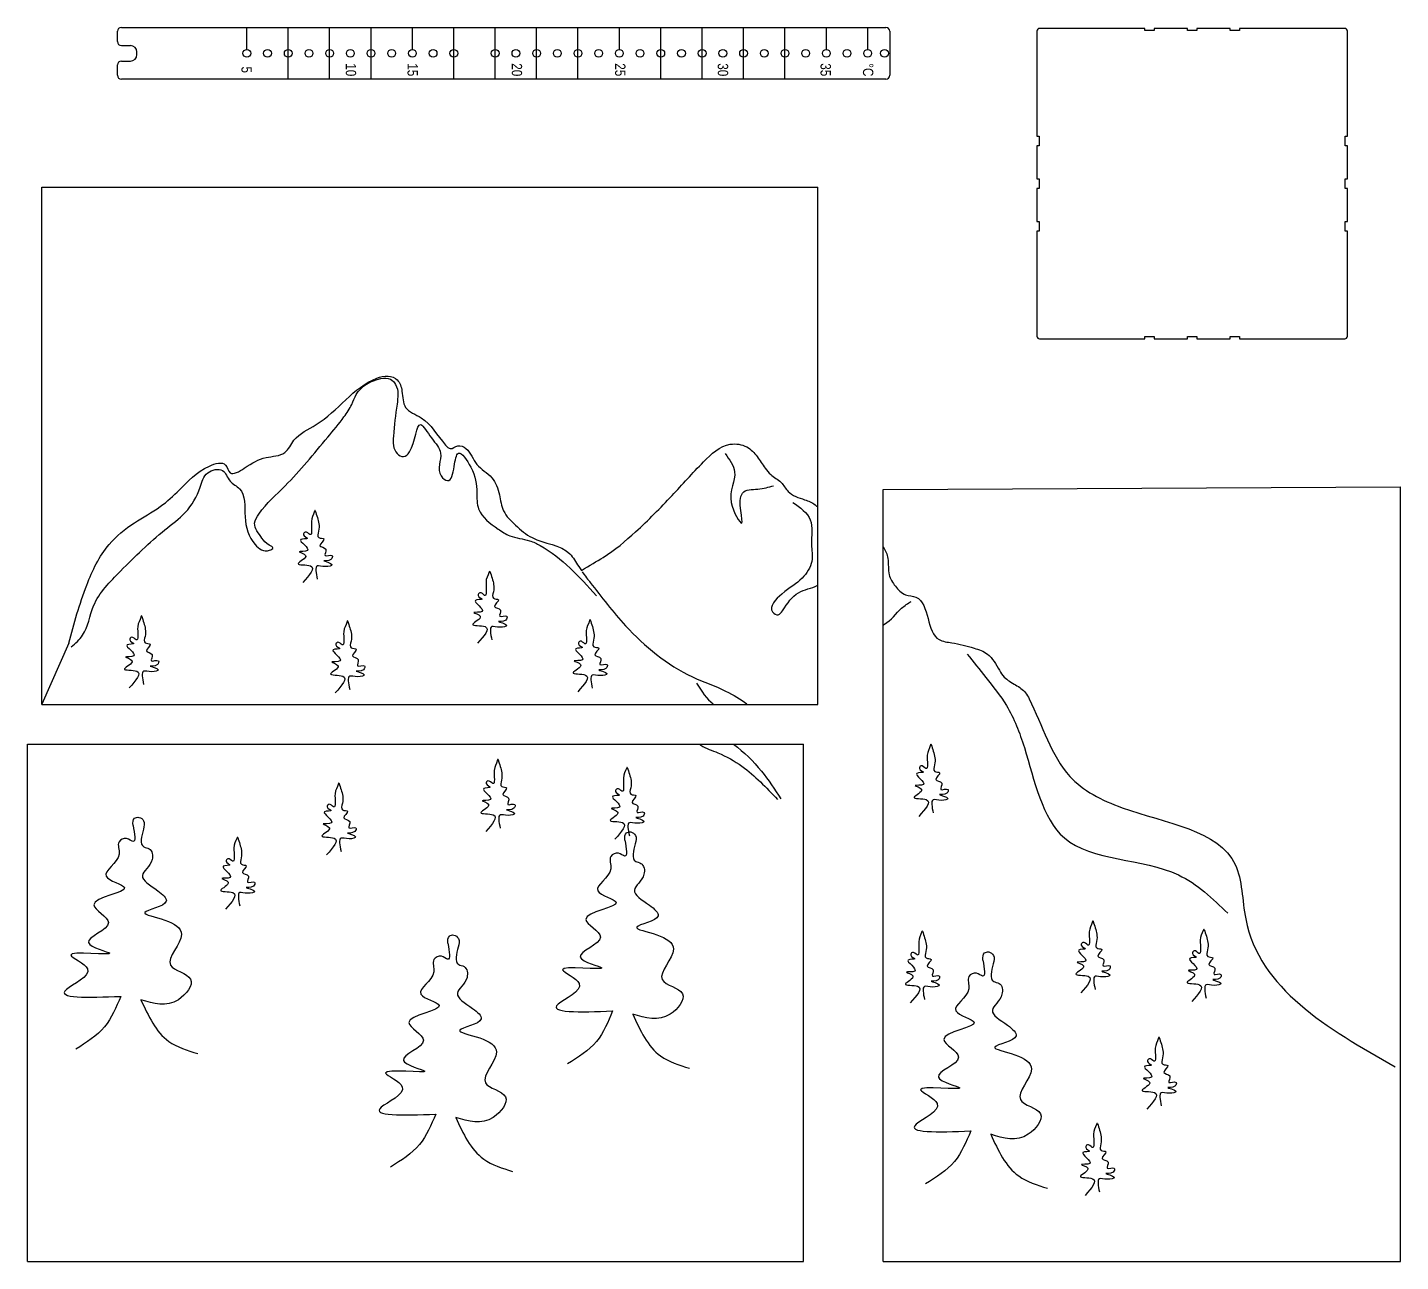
# Model space of a CAD drawing. Header units: millimetres. Extents: x -646 to 1801, y -729 to 225.
# Drawn here: x -646 to 416, y -729 to 225 of the extents above; entities that cross this region are included whole.
import ezdxf

# ---------------------------------------------------------------- set-up
doc = ezdxf.new("R2010")
doc.units = ezdxf.units.MM
doc.header["$LTSCALE"] = 65.395
doc.layers.get('0').update_dxf_attribs({"linetype": 'CONTINUOUS'})
doc.styles.get("Standard").update_dxf_attribs({"font": 'txt', "width": 0.85})

msp = doc.modelspace()

# ---------------------------------------------------------------- linework, layer by layer
for p, q in [((-573.4, 225.2), (17.6, 225.2)), ((-476.4, 208.2), (-476.4, 225.2)), ((-444.4, 185.2), (-444.4, 225.2)), ((-412.4, 185.2), (-412.4, 225.2)), ((-380.4, 185.2), (-380.4, 225.2)), ((-348.4, 208.2), (-348.4, 225.2)), ((-316.4, 185.2), (-316.4, 225.2)), ((-284.4, 185.2), (-284.4, 225.2)), ((-252.4, 185.2), (-252.4, 225.2)), ((-220.4, 185.2), (-220.4, 225.2)), ((-188.4, 208.2), (-188.4, 225.2)), ((-156.4, 185.2), (-156.4, 225.2)), ((-124.4, 185.2), (-124.4, 225.2)), ((-92.4, 185.2), (-92.4, 225.2)), ((-60.4, 185.2), (-60.4, 225.2)), ((-28.4, 208.2), (-28.4, 225.2)), ((3.6, 208.2), (3.6, 225.2)), ((217.7, 224.4), (136.4, 224.4)), ((217.7, 222.7), (217.7, 224.4)), ((250.7, 224.4), (225.1, 224.4)), ((225.1, 224.4), (225.1, 222.7)), ((250.7, 222.7), (250.7, 224.4)), ((283.7, 224.4), (258.1, 224.4)), ((258.1, 224.4), (258.1, 222.7)), ((283.7, 222.7), (283.7, 224.4)), ((372.4, 224.4), (291.1, 224.4)), ((291.1, 224.4), (291.1, 222.7)), ((-576.4, 214.2), (-576.4, 222.2)), ((20.6, 222.2), (20.6, 188.2)), ((134.4, 222.4), (134.4, 141.1)), ((225.1, 222.7), (217.7, 222.7)), ((258.1, 222.7), (250.7, 222.7)), ((291.1, 222.7), (283.7, 222.7)), ((374.4, 141.1), (374.4, 222.4)), ((-573.4, 211.2), (-566.4, 211.2)), ((-561.4, 204.2), (-561.4, 206.2)), ((-576.4, 188.2), (-576.4, 196.2)), ((-573.4, 199.2), (-566.4, 199.2)), ((17.6, 185.2), (-573.4, 185.2)), ((134.4, 141.1), (136.1, 141.1)), ((136.1, 141.1), (136.1, 133.7)), ((372.7, 133.7), (372.7, 141.1)), ((372.7, 141.1), (374.4, 141.1)), ((136.1, 133.7), (134.4, 133.7)), ((134.4, 133.7), (134.4, 108.1)), ((374.4, 133.7), (372.7, 133.7)), ((374.4, 108.1), (374.4, 133.7)), ((134.4, 108.1), (136.1, 108.1)), ((136.1, 108.1), (136.1, 100.7)), ((372.7, 100.7), (372.7, 108.1)), ((372.7, 108.1), (374.4, 108.1)), ((-635, -298.4), (-635, 101.6)), ((-635, 101.6), (-35, 101.6)), ((-35, -298.4), (-35, 101.6)), ((136.1, 100.7), (134.4, 100.7)), ((134.4, 100.7), (134.4, 75.1)), ((374.4, 100.7), (372.7, 100.7)), ((374.4, 75.1), (374.4, 100.7)), ((134.4, 75.1), (136.1, 75.1)), ((136.1, 75.1), (136.1, 67.7)), ((372.7, 67.7), (372.7, 75.1)), ((372.7, 75.1), (374.4, 75.1)), ((136.1, 67.7), (134.4, 67.7)), ((134.4, 67.7), (134.4, -13.6)), ((374.4, 67.7), (372.7, 67.7)), ((374.4, -13.6), (374.4, 67.7)), ((136.4, -15.6), (217.7, -15.6)), ((217.7, -15.6), (217.7, -13.9)), ((217.7, -13.9), (225.1, -13.9)), ((225.1, -13.9), (225.1, -15.6)), ((225.1, -15.6), (250.7, -15.6)), ((250.7, -15.6), (250.7, -13.9)), ((250.7, -13.9), (258.1, -13.9)), ((258.1, -13.9), (258.1, -15.6)), ((258.1, -15.6), (283.7, -15.6)), ((283.7, -15.6), (283.7, -13.9)), ((283.7, -13.9), (291.1, -13.9)), ((291.1, -13.9), (291.1, -15.6)), ((291.1, -15.6), (372.4, -15.6)), ((15.5, -132.2), (415.5, -130.2)), ((15.5, -729.2), (15.5, -132.2)), ((415.5, -729.2), (415.5, -130.2)), ((-614.1, -251), (-634.9, -298.2)), ((-635, -298.4), (-35, -298.4)), ((-646, -329.2), (-46, -329.2)), ((-646, -729.2), (-646, -329.2)), ((-46, -729.2), (-46, -329.2)), ((-646, -729.2), (-46, -729.2)), ((15.5, -729.2), (415.5, -729.2))]:
    msp.add_line(p, q)
for centre in [(-476.4, 205.2), (-460.4, 205.2), (-444.4, 205.2), (-428.4, 205.2), (-412.4, 205.2), (-396.4, 205.2), (-380.4, 205.2), (-364.4, 205.2), (-348.4, 205.2), (-332.4, 205.2), (-316.4, 205.2), (-284.4, 205.2), (-268.4, 205.2), (-252.4, 205.2), (-236.4, 205.2), (-220.4, 205.2), (-204.4, 205.2), (-188.4, 205.2), (-172.4, 205.2), (-156.4, 205.2), (-140.4, 205.2), (-124.4, 205.2), (-108.4, 205.2), (-92.4, 205.2), (-76.4, 205.2), (-60.4, 205.2), (-44.4, 205.2), (-28.4, 205.2), (-12.4, 205.2), (3.6, 205.2), (16.6, 205.2)]:
    msp.add_circle(centre, 3)
for centre, radius, start, end in [((-573.4, 222.2), 3, 90, 180), ((17.6, 222.2), 3, 0, 90), ((136.4, 222.4), 2, 90, 180), ((372.4, 222.4), 2, 0, 90), ((-573.4, 214.2), 3, 180, 270), ((-566.4, 206.2), 5, 0, 90), ((-566.4, 204.2), 5, 270, 0), ((-573.4, 196.2), 3, 90, 180), ((-573.4, 188.2), 3, 180, 270), ((17.6, 188.2), 3, 270, 0), ((136.4, -13.6), 2, 180, 270), ((372.4, -13.6), 2, 270, 0)]:
    msp.add_arc(centre, radius, start, end)
for points, knots in [([(-614.1, -251), (-610, -235.9), (-602.7, -209.3), (-586.8, -175.8), (-564.3, -157.5), (-544, -146.9), (-525.5, -130.2), (-513.5, -116), (-492.6, -109.4), (-489.7, -123), (-474.7, -113.2), (-464, -106.4), (-446.2, -106.4), (-439.4, -90), (-409.8, -78), (-392.7, -50.4), (-367.7, -43.5), (-358.6, -46.9), (-355.8, -57.2), (-355.9, -70.7), (-335.4, -77.7), (-329.2, -91.1), (-318.8, -102.1), (-313.3, -96.9), (-303.6, -101.5), (-300.2, -114.3), (-285.7, -121.5), (-280.8, -135.6), (-279.1, -149.8), (-268.3, -160.3), (-252.7, -173.9), (-229.3, -174.9), (-221.4, -189.4), (-218.4, -193.8), (-217.7, -194.8)], [0, 0, 0, 0, 47.022613, 82.829521, 108.647739, 132.221753, 151.92545, 181.457933, 194.014475, 200.861274, 212.378598, 231.116788, 246.12618, 257.869207, 278.942738, 337.917336, 346.755428, 354.539783, 363.931151, 376.815496, 391.262524, 419.637557, 424.079336, 430.215594, 436.912445, 451.837527, 467.225475, 481.623151, 494.590273, 508.978537, 524.939635, 556.747622, 568.629909, 572.428808, 572.428808, 572.428808, 572.428808]), ([(-217.7, -194.8), (-211.3, -190.6), (-196.4, -182.9), (-173.6, -163.4), (-148.2, -137.9), (-126.7, -113.6), (-107.4, -95.2), (-89.7, -97.7), (-81.5, -106.6), (-76.6, -114.5), (-71, -121.9), (-62.9, -125.5), (-57.7, -136.1), (-46.8, -139.4), (-38.4, -142.4), (-35.6, -145.3), (-35.2, -145.8)], [0, 0, 0, 0, 17.927095, 49.876209, 89.546149, 125.207751, 150.011789, 162.957274, 173.827108, 184.884273, 191.337145, 201.34606, 210.133126, 224.484212, 233.477501, 236.463615, 236.463615, 236.463615, 236.463615]), ([(-54.4, -142.1), (-48.7, -146.1), (-37.3, -154.1), (-41, -172.8), (-37.8, -188.4), (-47.9, -203.4), (-60.4, -209.7), (-74.9, -224.5), (-65.3, -230.3), (-59.2, -221.3), (-52.2, -210.5), (-39.7, -208.6), (-35.4, -206.4)], [0, 0, 0, 0, 19.244921, 38.12228, 51.250079, 66.112477, 86.174198, 101.760286, 106.565974, 111.127238, 129.723717, 145.65919, 145.65919, 145.65919, 145.65919]), ([(15.5, -176.8), (17.4, -179.2), (20.3, -186.6), (18.7, -197.5), (24.7, -207.2), (31.6, -214.4), (45.5, -214.5), (50.2, -231.9), (54.9, -249.1), (71.5, -250.8), (83.5, -254), (98.4, -258.9), (103.7, -269.4), (109.6, -278.7), (117.7, -283), (125.2, -287.8), (138.2, -312.6), (149.7, -354.5), (213.6, -387.8), (293.5, -397.5), (292.5, -510.6), (358.8, -548.6), (411.4, -578.7)], [236.463615, 236.463615, 236.463615, 236.463615, 245.658115, 258.250805, 268.314192, 278.655344, 286.815298, 305.876541, 324.241224, 334.27783, 352.046337, 363.286227, 378.927903, 385.313917, 396.005179, 405.87778, 411.351347, 478.981475, 526.211, 624.142041, 666.820823, 829.508657, 829.508657, 829.508657, 829.508657]), ([(-217.2, -195.7), (-213.1, -201.2), (-203.3, -214), (-180.2, -243.9), (-144.2, -274.1), (-108.3, -286), (-94.6, -294.5), (-89.9, -297.9)], [578.591336, 578.591336, 578.591336, 578.591336, 583.775153, 627.061795, 692.1076, 720.098232, 739.967872, 739.967872, 739.967872, 739.967872]), ([(15.5, -237), (15.9, -236.8), (21.5, -233.7), (27, -225.2), (34.6, -220.3), (37.2, -218.7)], [145.65919, 145.65919, 145.65919, 145.65919, 146.97414, 165.044847, 174.121295, 174.121295, 174.121295, 174.121295]), ([(-126.3, -329.2), (-126, -329.4), (-121.8, -332.3), (-109.8, -336.2), (-88.4, -348.2), (-74.9, -362.6), (-66.2, -371.8)], [21.187506, 21.187506, 21.187506, 21.187506, 22.463427, 36.778002, 58.06425, 95.651301, 95.651301, 95.651301, 95.651301]), ([(-100.2, -329.2), (-92.1, -335.2), (-78.5, -348.3), (-68.4, -364), (-63.7, -371.3)], [739.967872, 739.967872, 739.967872, 739.967872, 769.741297, 795.772698, 795.772698, 795.772698, 795.772698])]:
    msp.add_open_spline(points, degree=3, knots=knots)
for points in [[(-612.1, -253.9), (-603.4, -244.8), (-594.9, -222.2), (-574, -195.2), (-539.7, -163.3), (-524, -149.9), (-512.5, -130.4), (-506.6, -119.3), (-495.2, -117.5), (-489.4, -125.6), (-482.1, -131.5), (-477.8, -153.3), (-469.9, -174.7), (-458.8, -179.1), (-456.2, -177.2), (-459.2, -175.2), (-464.7, -169.7), (-470.4, -158.2), (-467.1, -151.1), (-446.8, -129.3), (-413.9, -91.7), (-401.3, -76), (-395.3, -66.3), (-391.8, -58.7), (-372.8, -46.4), (-365.4, -46.9), (-361.4, -50.9), (-360.3, -66.2), (-363.1, -90.9), (-360.2, -104.3), (-355.2, -106.7), (-350.7, -103.1), (-342, -82), (-333.7, -92.3), (-326.6, -104.1), (-326.2, -121.7), (-321.3, -125.3), (-316.1, -114.4), (-312.8, -104.1), (-303.3, -114.8), (-298.6, -134.6), (-297.2, -147.2), (-282.2, -162.7), (-273.2, -167.9), (-257.8, -171.8), (-249.6, -175.5), (-206.2, -214.3)], [(-106.7, -104.2), (-99.3, -118.5), (-101.9, -142.3), (-93.8, -158.1), (-93.3, -134.9), (-81.4, -131.8), (-69.2, -129.2)], [(-423.6, -148.6), (-423.8, -148.4), (-424, -148.8), (-426.5, -156.9), (-427.6, -167), (-431.4, -165.1), (-432.7, -167.1), (-429.6, -169.9), (-434.7, -170.9), (-431.9, -175), (-429.5, -179.4), (-435.9, -180.3), (-431, -183.1), (-436.7, -189.4), (-427.3, -191.2), (-433.1, -204.1)], [(-423.6, -148.6), (-421.9, -153.8), (-420.9, -164.3), (-420.8, -169.3), (-416.9, -170.4), (-419.9, -175.6), (-415.3, -178.4), (-415.9, -183.3), (-410.5, -183.3), (-411.4, -186.2), (-416.9, -187.3), (-410.6, -190.2), (-415.7, -191.8), (-422, -191.3), (-422, -201.5)], [(-288.5, -195.5), (-288.7, -195.4), (-289, -195.8), (-291.5, -203.9), (-292.6, -214), (-296.3, -212), (-297.6, -214.1), (-294.6, -216.9), (-299.7, -217.9), (-296.9, -222), (-294.5, -226.4), (-300.9, -227.3), (-296, -230.1), (-301.7, -236.3), (-292.2, -238.2), (-298.1, -251.1)], [(-288.5, -195.5), (-286.8, -200.8), (-285.8, -211.2), (-285.7, -216.3), (-281.9, -217.4), (-284.9, -222.6), (-280.3, -225.4), (-280.9, -230.2), (-275.5, -230.2), (-276.3, -233.2), (-281.9, -234.3), (-275.6, -237.1), (-280.7, -238.7), (-287, -238.2), (-287, -248.5)], [(-557.8, -229.9), (-558, -229.8), (-558.2, -230.2), (-560.8, -238.3), (-561.9, -248.4), (-565.6, -246.4), (-566.9, -248.5), (-563.8, -251.3), (-568.9, -252.3), (-566.2, -256.4), (-563.7, -260.8), (-570.2, -261.7), (-565.2, -264.5), (-571, -270.8), (-561.5, -272.6), (-567.3, -285.5)], [(-557.8, -229.9), (-556.1, -235.2), (-555.1, -245.7), (-555, -250.7), (-551.2, -251.8), (-554.1, -257), (-549.6, -259.8), (-550.2, -264.6), (-544.8, -264.6), (-545.6, -267.6), (-551.2, -268.7), (-544.9, -271.5), (-549.9, -273.1), (-556.2, -272.7), (-556.2, -282.9)], [(-211, -232.9), (-211.2, -232.8), (-211.4, -233.2), (-214, -241.3), (-215.1, -251.4), (-218.8, -249.4), (-220.1, -251.5), (-217, -254.3), (-222.1, -255.3), (-219.3, -259.4), (-216.9, -263.8), (-223.3, -264.7), (-218.4, -267.5), (-224.2, -273.8), (-214.7, -275.6), (-220.5, -288.5)], [(-211, -232.9), (-209.3, -238.2), (-208.3, -248.7), (-208.2, -253.7), (-204.4, -254.8), (-207.3, -260), (-202.8, -262.8), (-203.4, -267.6), (-197.9, -267.6), (-198.8, -270.6), (-204.4, -271.7), (-198.1, -274.5), (-203.1, -276.1), (-209.4, -275.7), (-209.4, -285.9)], [(-398.5, -233.8), (-398.7, -233.7), (-398.9, -234.1), (-401.5, -242.1), (-402.6, -252.2), (-406.3, -250.3), (-407.6, -252.3), (-404.5, -255.1), (-409.6, -256.1), (-406.8, -260.2), (-404.4, -264.7), (-410.8, -265.5), (-405.9, -268.4), (-411.7, -274.6), (-402.2, -276.5), (-408, -289.4)], [(-398.5, -233.8), (-396.8, -239), (-395.8, -249.5), (-395.7, -254.6), (-391.9, -255.7), (-394.8, -260.9), (-390.3, -263.7), (-390.9, -268.5), (-385.4, -268.5), (-386.3, -271.5), (-391.9, -272.6), (-385.6, -275.4), (-390.6, -277), (-396.9, -276.5), (-396.9, -286.7)], [(80.4, -259.4), (94.9, -277.5), (110.8, -299.2), (124.7, -331.7), (155.6, -401.6), (243.8, -430.2), (282, -459.9)], [(52.6, -329.4), (52.4, -329.2), (52.2, -329.6), (49.6, -337.7), (48.5, -347.8), (44.8, -345.9), (43.5, -347.9), (46.6, -350.7), (41.5, -351.7), (44.2, -355.8), (46.7, -360.2), (40.3, -361.1), (45.2, -364), (39.4, -370.2), (48.9, -372), (43.1, -384.9)], [(52.6, -329.4), (54.3, -334.6), (55.3, -345.1), (55.4, -350.1), (59.2, -351.2), (56.3, -356.4), (60.8, -359.2), (60.2, -364.1), (65.7, -364.1), (64.8, -367), (59.2, -368.1), (65.5, -371), (60.5, -372.6), (54.2, -372.1), (54.2, -382.3)], [(-282.2, -341), (-282.4, -340.9), (-282.6, -341.3), (-285.2, -349.4), (-286.3, -359.5), (-290, -357.5), (-291.3, -359.6), (-288.2, -362.4), (-293.3, -363.4), (-290.5, -367.5), (-288.1, -371.9), (-294.5, -372.8), (-289.6, -375.6), (-295.4, -381.9), (-285.9, -383.7), (-291.7, -396.6)], [(-282.2, -341), (-280.5, -346.3), (-279.5, -356.8), (-279.4, -361.8), (-275.6, -362.9), (-278.5, -368.1), (-274, -370.9), (-274.6, -375.7), (-269.1, -375.7), (-270, -378.7), (-275.6, -379.8), (-269.3, -382.6), (-274.3, -384.2), (-280.6, -383.8), (-280.6, -394)], [(-182.3, -347.1), (-182.5, -347), (-182.7, -347.3), (-185.3, -355.4), (-186.4, -365.5), (-190.1, -363.6), (-191.4, -365.6), (-188.4, -368.4), (-193.5, -369.4), (-190.7, -373.5), (-188.3, -377.9), (-194.7, -378.8), (-189.7, -381.7), (-195.5, -387.9), (-186, -389.7), (-191.8, -402.6)], [(-182.3, -347.1), (-180.6, -352.3), (-179.6, -362.8), (-179.5, -367.8), (-175.7, -368.9), (-178.6, -374.1), (-174.1, -377), (-174.7, -381.8), (-169.3, -381.8), (-170.1, -384.7), (-175.7, -385.8), (-169.4, -388.7), (-174.4, -390.3), (-180.7, -389.8), (-180.7, -400)], [(-405.2, -359.1), (-405.4, -359), (-405.6, -359.4), (-408.2, -367.4), (-409.3, -377.5), (-413, -375.6), (-414.3, -377.6), (-411.2, -380.4), (-416.3, -381.4), (-413.5, -385.5), (-411.1, -390), (-417.5, -390.8), (-412.6, -393.7), (-418.4, -399.9), (-408.9, -401.8), (-414.7, -414.7)], [(-405.2, -359.1), (-403.5, -364.3), (-402.5, -374.8), (-402.4, -379.9), (-398.5, -381), (-401.5, -386.1), (-396.9, -389), (-397.6, -393.8), (-392.1, -393.8), (-393, -396.7), (-398.5, -397.9), (-392.3, -400.7), (-397.3, -402.3), (-403.6, -401.8), (-403.6, -412)], [(-564.4, -391.9), (-564.6, -404.3), (-569.4, -402.1), (-575.2, -404.6), (-575.2, -414.2), (-585.2, -431.2), (-571, -440), (-594.6, -453.3), (-583.3, -467.1), (-598.9, -482.5), (-582.2, -490.8), (-612.5, -492.3), (-599.6, -502.9), (-615.9, -518.8), (-573.9, -524.1)], [(-564.4, -391.9), (-563.2, -386.4), (-559.8, -385.7), (-556.2, -388.3), (-556.4, -394.9), (-556, -408.5), (-551.9, -410), (-549.6, -418.4), (-557.1, -430.7), (-545.3, -442.4), (-538.7, -450.6), (-555.3, -459.2), (-539.7, -465.2), (-526.9, -476.2), (-535.4, -499.9), (-519.9, -510.8), (-529.3, -526.7), (-558.3, -526.7)], [(-483.4, -401.2), (-483.6, -401.1), (-483.9, -401.5), (-486.4, -409.5), (-487.5, -419.6), (-491.2, -417.7), (-492.5, -419.7), (-489.5, -422.5), (-494.6, -423.5), (-491.8, -427.6), (-489.4, -432.1), (-495.8, -432.9), (-490.9, -435.8), (-496.6, -442), (-487.2, -443.9), (-493, -456.8)], [(-483.4, -401.2), (-481.8, -406.4), (-480.8, -416.9), (-480.6, -422), (-476.8, -423.1), (-479.8, -428.3), (-475.2, -431.1), (-475.8, -435.9), (-470.4, -435.9), (-471.3, -438.9), (-476.8, -440), (-470.5, -442.8), (-475.6, -444.4), (-481.9, -443.9), (-481.9, -454.1)], [(-184.2, -403.2), (-184.4, -415.6), (-189.1, -413.4), (-195, -415.9), (-195, -425.5), (-205, -442.5), (-190.8, -451.3), (-214.4, -464.6), (-203, -478.3), (-218.6, -493.8), (-202, -502.1), (-232.3, -503.6), (-219.4, -514.2), (-235.7, -530.1), (-193.7, -535.4)], [(-184.2, -403.2), (-183, -397.7), (-179.6, -397), (-176, -399.6), (-176.2, -406.2), (-175.8, -419.7), (-171.7, -421.3), (-169.4, -429.7), (-176.8, -441.9), (-165.1, -453.7), (-158.4, -461.8), (-175, -470.5), (-159.5, -476.5), (-146.6, -487.5), (-155.2, -511.2), (-139.7, -522.1), (-149.1, -537.9), (-178.1, -537.9)], [(177.8, -465.9), (177.6, -465.8), (177.4, -466.2), (174.9, -474.3), (173.8, -484.4), (170, -482.4), (168.7, -484.5), (171.8, -487.3), (166.7, -488.3), (169.5, -492.4), (171.9, -496.8), (165.5, -497.7), (170.4, -500.5), (164.6, -506.7), (174.1, -508.6), (168.3, -521.5)], [(177.8, -465.9), (179.5, -471.2), (180.5, -481.6), (180.6, -486.7), (184.5, -487.8), (181.5, -493), (186.1, -495.8), (185.5, -500.6), (190.9, -500.6), (190, -503.6), (184.5, -504.7), (190.8, -507.5), (185.7, -509.1), (179.4, -508.6), (179.4, -518.9)], [(-321, -483), (-319.8, -477.5), (-316.4, -476.7), (-312.8, -479.4), (-313, -486), (-312.6, -499.5), (-308.5, -501.1), (-306.2, -509.5), (-313.6, -521.7), (-301.9, -533.5), (-295.2, -541.6), (-311.8, -550.3), (-296.3, -556.3), (-283.4, -567.3), (-292, -591), (-276.5, -601.8), (-285.9, -617.7), (-314.9, -617.7)], [(45.9, -473.7), (45.7, -473.6), (45.5, -473.9), (43, -482), (41.8, -492.1), (38.1, -490.2), (36.8, -492.2), (39.9, -495), (34.8, -496), (37.6, -500.1), (40, -504.6), (33.6, -505.4), (38.5, -508.3), (32.7, -514.5), (42.2, -516.3), (36.4, -529.2)], [(45.9, -473.7), (47.6, -478.9), (48.6, -489.4), (48.7, -494.4), (52.6, -495.5), (49.6, -500.7), (54.2, -503.6), (53.6, -508.4), (59, -508.4), (58.1, -511.3), (52.6, -512.4), (58.9, -515.3), (53.8, -516.9), (47.5, -516.4), (47.5, -526.6)], [(263.7, -472.4), (263.5, -472.3), (263.2, -472.7), (260.7, -480.7), (259.6, -490.9), (255.9, -488.9), (254.6, -491), (257.6, -493.7), (252.5, -494.8), (255.3, -498.8), (257.7, -503.3), (251.3, -504.1), (256.2, -507), (250.5, -513.2), (260, -515.1), (254.1, -528)], [(263.7, -472.4), (265.4, -477.6), (266.4, -488.1), (266.5, -493.2), (270.3, -494.3), (267.3, -499.5), (271.9, -502.3), (271.3, -507.1), (276.7, -507.1), (275.9, -510.1), (270.3, -511.2), (276.6, -514), (271.5, -515.6), (265.2, -515.1), (265.2, -525.4)], [(-321, -483), (-321.2, -495.4), (-325.9, -493.1), (-331.8, -495.7), (-331.8, -505.2), (-341.8, -522.3), (-327.6, -531.1), (-351.2, -544.4), (-339.8, -558.1), (-355.4, -573.6), (-338.8, -581.9), (-369.1, -583.4), (-356.2, -594), (-372.5, -609.9), (-330.4, -615.2)], [(92.6, -496), (92.4, -508.4), (87.7, -506.2), (81.8, -508.7), (81.8, -518.3), (71.8, -535.3), (86, -544.1), (62.4, -557.4), (73.8, -571.2), (58.2, -586.6), (74.8, -594.9), (44.5, -596.4), (57.4, -607), (41.1, -622.9), (83.2, -628.2)], [(92.6, -496), (93.9, -490.5), (97.2, -489.8), (100.8, -492.4), (100.6, -499), (101, -512.6), (105.1, -514.1), (107.4, -522.5), (100, -534.8), (111.7, -546.5), (118.4, -554.7), (101.8, -563.3), (117.4, -569.3), (130.2, -580.3), (121.6, -604), (137.1, -614.9), (127.7, -630.8), (98.7, -630.8)], [(-573.9, -524.1), (-586.4, -547.6), (-608.7, -565)], [(-558.3, -526.7), (-536.8, -558.9), (-514.4, -568.4)], [(-193.7, -535.4), (-206.1, -558.9), (-228.5, -576.3)], [(-178.1, -537.9), (-156.5, -570.2), (-134.2, -579.7)], [(228.9, -555.9), (228.7, -555.7), (228.5, -556.1), (225.9, -564.2), (224.8, -574.3), (221.1, -572.4), (219.8, -574.4), (222.9, -577.2), (217.8, -578.2), (220.6, -582.3), (223, -586.7), (216.6, -587.6), (221.5, -590.5), (215.7, -596.7), (225.2, -598.5), (219.4, -611.4)], [(228.9, -555.9), (230.6, -561.1), (231.6, -571.6), (231.7, -576.6), (235.5, -577.7), (232.6, -582.9), (237.1, -585.7), (236.5, -590.6), (242, -590.6), (241.1, -593.5), (235.5, -594.6), (241.8, -597.5), (236.8, -599.1), (230.5, -598.6), (230.5, -608.8)], [(-330.4, -615.2), (-342.9, -638.6), (-365.3, -656.1)], [(-314.9, -617.7), (-293.3, -650), (-271, -659.5)], [(181.2, -622.4), (181, -622.3), (180.7, -622.7), (178.2, -630.8), (177.1, -640.9), (173.4, -638.9), (172.1, -641), (175.1, -643.8), (170, -644.8), (172.8, -648.9), (175.2, -653.3), (168.8, -654.2), (173.7, -657), (168, -663.3), (177.4, -665.1), (171.6, -678)], [(181.2, -622.4), (182.9, -627.7), (183.8, -638.2), (184, -643.2), (187.8, -644.3), (184.8, -649.5), (189.4, -652.3), (188.8, -657.1), (194.2, -657.1), (193.3, -660.1), (187.8, -661.2), (194.1, -664), (189, -665.6), (182.7, -665.2), (182.7, -675.4)], [(83.2, -628.2), (70.7, -651.7), (48.3, -669.1)], [(98.7, -630.8), (120.3, -663), (142.6, -672.5)]]:
    msp.add_spline(points, degree=3)
msp.add_open_spline([(-128.7, -281.9), (-124.8, -288.1), (-120.9, -294.4), (-116, -297.9)], degree=3)

# ---------------------------------------------------------------- texts
at = {"char_height": 8, "width": 18.881, "attachment_point": 1, "rotation": 270}
for s, insert in [('5', (-472.6, 195)), ('10', (-391.9, 197.5)), ('15', (-344.2, 197.5)), ('20', (-263.6, 197.5)), ('25', (-183.7, 197.5)), ('30', (-104.3, 197.5)), ('35', (-24.9, 197.5)), ('°C', (7.9, 197.5))]:
    msp.add_mtext(s, dxfattribs=dict(at, insert=insert))

doc.saveas('drawing.dxf')
